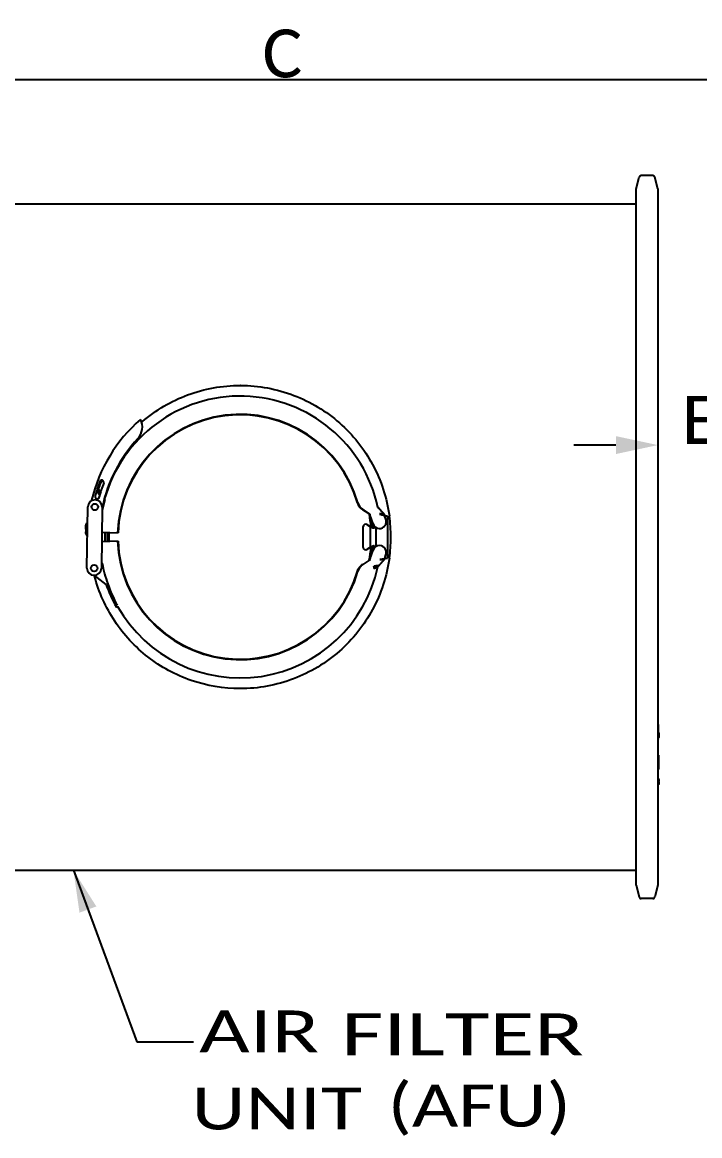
# Model space of a CAD drawing. Header units: millimetres. Extents: x 6781 to 13993, y -7973 to 4183.
# Drawn here: x 8470 to 9036, y 2577 to 3506 of the extents above; entities that cross this region are included whole.
import ezdxf
from ezdxf.enums import TextEntityAlignment as Align

# ---------------------------------------------------------------- set-up
doc = ezdxf.new("R2010")
doc.units = ezdxf.units.MM
doc.header["$LTSCALE"] = 307.34
doc.header["$PDMODE"] = 3
doc.header["$PDSIZE"] = 8
doc.layers.get('0').update_dxf_attribs({"linetype": 'CONTINUOUS'})
doc.layers.get('Defpoints').update_dxf_attribs({"linetype": 'CONTINUOUS'})
doc.styles.get("Standard").update_dxf_attribs({"font": 'calibri.ttf'})
doc.dimstyles.new('DIMSTYLE_1', dxfattribs={"dimtxt": 40, "dimasz": 35, "dimexe": 1.5, "dimexo": 1, "dimgap": 1, "dimtad": 1, "dimdsep": 46, "dimtxsty": 'Standard', "dimblk": '_FILLED', "dimblk1": '_FILLED', "dimblk2": '_FILLED', "dimcen": 0.09, "dimazin": 2, "dimtp": 0.01, "dimtm": 0.01, "dimtfac": 1, "dimtofl": 0, "dimtmove": 0, "dimatfit": 3, "dimldrblk": '_FILLED', "dimfxl": 1, "dimtolj": 1, "dimarcsym": 0})
doc.dimstyles.get("Standard").update_dxf_attribs({"dimtxt": 35, "dimasz": 35, "dimexe": 1.5, "dimexo": 1, "dimtad": 1, "dimdsep": 46, "dimtxsty": 'Standard', "dimblk": '_FILLED', "dimblk1": '_FILLED', "dimblk2": '_FILLED', "dimcen": 0.09, "dimazin": 2, "dimtol": 1, "dimtp": 0.01, "dimtm": 0.01, "dimtfac": 1, "dimtofl": 0, "dimtmove": 0, "dimatfit": 3, "dimldrblk": '_FILLED', "dimfxl": 1, "dimtolj": 1, "dimarcsym": 0})

# ---------------------------------------------------------------- blocks, each defined once
blk = doc.blocks.new('_FILLED')
at = {"color": 0, "linetype": 'ByBlock'}
blk.add_solid([(0, 0), (-1, 0.214), (-1, -0.214)], dxfattribs=at)
blk = doc.blocks.new('*D574')
at = {"color": 0, "linetype": 'Continuous', "lineweight": -2}
for p, q in [((9000.59, 3172.49), (9000.59, 3151.88)), ((9071.22, 3173.15), (9071.22, 3151.88)), ((8965.59, 3153.38), (8930.59, 3153.38)), ((9106.22, 3153.38), (9141.22, 3153.38))]:
    blk.add_line(p, q, dxfattribs=at)
at = {"layer": 'Defpoints', "color": 0}
for p in [(9000.59, 3173.49), (9071.22, 3174.15), (9071.22, 3153.38)]:
    blk.add_point(p, dxfattribs=at)
at = {"color": 0, "linetype": 'ByBlock', "lineweight": -2, "xscale": 35, "yscale": 35, "zscale": 35}
blk.add_blockref('_FILLED', (9000.59, 3153.38), dxfattribs=at)
at = {"color": 0, "linetype": 'ByBlock', "lineweight": -2, "xscale": 35, "yscale": 35, "zscale": 35, "rotation": 180}
blk.add_blockref('_FILLED', (9071.22, 3153.38), dxfattribs=at)
at = {"color": 0, "lineweight": 25, "insert": (9035.9, 3174.38), "char_height": 40, "attachment_point": 5}
blk.add_mtext('\\A1;\\A1;E', dxfattribs=at)
blk = doc.blocks.new('*D575')
at = {"color": 0, "linetype": 'Continuous', "lineweight": -2}
for p, q in [((7353.4, 3070.86), (7353.4, 3460.04)), ((7388.4, 3458.54), (9950.73, 3458.54)), ((9985.73, 3045.68), (9985.73, 3460.04))]:
    blk.add_line(p, q, dxfattribs=at)
at = {"layer": 'Defpoints', "color": 0}
for p in [(9985.73, 3458.54), (7353.4, 3069.86), (9985.73, 3044.68)]:
    blk.add_point(p, dxfattribs=at)
at = {"color": 0, "linetype": 'ByBlock', "lineweight": -2, "xscale": 35, "yscale": 35, "zscale": 35, "rotation": 180}
blk.add_blockref('_FILLED', (7353.4, 3458.54), dxfattribs=at)
at = {"color": 0, "linetype": 'ByBlock', "lineweight": -2, "xscale": 35, "yscale": 35, "zscale": 35}
blk.add_blockref('_FILLED', (9985.73, 3458.54), dxfattribs=at)
at = {"color": 0, "lineweight": 25, "insert": (8687.25, 3479.94), "char_height": 40, "attachment_point": 5}
blk.add_mtext('\\A1;\\A1;C', dxfattribs=at)

msp = doc.modelspace()

# ---------------------------------------------------------------- linework, layer by layer
at = {"color": 0, "linetype": 'Continuous', "lineweight": 25}
for p, q in [((8982.48429, 3367.15168), (8984.94615, 3376.90065)), ((8996.37982, 3378.25994), (8986.69137, 3378.25994)), ((9000.58689, 3367.15168), (8998.12503, 3376.90065)), ((8982.48429, 2786.16819), (8982.48429, 3367.15168)), ((9000.58689, 3367.15168), (9000.58689, 2786.16819)), ((8269.53559, 3354.65994), (8982.48429, 3354.65994)), ((8534.86707, 3111.5737), (8532.34789, 3115.50854)), ((8533.60006, 3116.76023), (8535.44745, 3113.66493)), ((8538.65286, 3108.29428), (8538.97519, 3107.75421)), ((8524.17857, 3050.79442), (8524.81339, 3101.79047)), ((8536.81246, 3101.6411), (8536.17764, 3050.64505)), ((8752.08316, 3101.74428), (8751.96099, 3101.90394)), ((8759.45892, 3096.24936), (8752.50917, 3101.24057)), ((8754.22576, 3099.54289), (8759.38301, 3096.23508)), ((8759.41697, 3096.23508), (8754.45519, 3099.5429)), ((8760.28648, 3095.65911), (8760.08027, 3095.65774)), ((8762.92321, 3087.72761), (8760.60195, 3094.69129)), ((8770.38085, 3097.79656), (8766.94743, 3101.66051)), ((8767.88942, 3100.52459), (8771.53019, 3096.49017)), ((8769.88199, 3096.09917), (8770.15564, 3096.14785)), ((8771.10374, 3095.07446), (8771.35293, 3095.0297)), ((8773.65174, 3091.56927), (8772.60987, 3094.67415)), ((8775.03559, 3094.15994), (8772.78242, 3094.15994)), ((8775.03559, 3094.15994), (8775.03559, 3059.15994)), ((8754.75841, 3067.90508), (8754.75841, 3085.4148)), ((8757.80451, 3087.05353), (8760.77625, 3085.1377)), ((8760.77625, 3068.18217), (8760.77625, 3085.1377)), ((8536.69357, 3080.68719), (8550.09771, 3080.21918)), ((8763.8862, 3084.16881), (8763.83457, 3084.14812)), ((8763.97361, 3084.35304), (8763.99307, 3084.38322)), ((8765.67126, 3068.82353), (8765.67126, 3084.46067)), ((8550.09773, 3073.10019), (8536.45124, 3072.62364)), ((8760.77625, 3068.18217), (8757.80451, 3066.26634)), ((8763.8862, 3069.15106), (8763.83472, 3069.17306)), ((8759.41856, 3057.08633), (8754.4668, 3053.78515)), ((8760.60596, 3058.64088), (8762.91143, 3065.5573)), ((8767.74903, 3052.79569), (8771.45726, 3056.77758)), ((8771.39484, 3058.22097), (8771.1327, 3058.17343)), ((8771.97432, 3058.31279), (8772.18575, 3058.34742)), ((8772.62876, 3058.70234), (8772.64455, 3058.74941)), ((8772.64455, 3058.74941), (8773.66291, 3061.78426)), ((8772.7823, 3059.15994), (8775.03559, 3059.15994)), ((8536.85006, 3054.70998), (8536.22906, 3054.77572)), ((8751.75136, 3051.5711), (8751.62066, 3051.40255)), ((8752.20514, 3051.741), (8752.35039, 3051.91332)), ((8763.50783, 3050.86991), (8763.55973, 3051.05673)), ((8763.78864, 3050.77667), (8764.10489, 3050.67955)), ((8763.96577, 3052.295), (8763.82288, 3052.26567)), ((8765.16712, 3051.02077), (8765.32406, 3051.1178)), ((8766.69134, 3051.65994), (8766.94756, 3051.65994)), ((8766.94756, 3051.65994), (8770.60108, 3055.77163)), ((8540.09836, 3036.99144), (8530.25605, 3044.72024)), ((8541.46811, 3037.61713), (8540.09836, 3036.99144)), ((8550.36005, 3018.25108), (8548.76317, 3018.02258)), ((9001.03989, 2920.33872), (9000.58689, 2920.4193)), ((9001.03989, 2908.6303), (9001.03989, 2920.33872)), ((9000.58689, 2908.71088), (9001.03989, 2908.6303)), ((9000.58689, 2907.73502), (9001.03989, 2908.6303)), ((9001.53559, 2910.59476), (9001.44045, 2909.78466)), ((9001.53559, 2911.96955), (9001.53559, 2911.76237)), ((9000.58689, 2894.81977), (9001.03989, 2894.73919)), ((9001.03989, 2894.73919), (9001.03989, 2883.03077)), ((9001.03989, 2883.03077), (9000.58689, 2883.11135)), ((9001.03989, 2883.03077), (9000.58689, 2882.1355)), ((8269.53559, 2798.65994), (8982.48429, 2798.65994)), ((8982.48429, 2786.16819), (8984.94615, 2776.41923)), ((9000.58689, 2786.16819), (8998.12503, 2776.41923)), ((8996.37982, 2775.05994), (8986.69137, 2775.05994))]:
    msp.add_line(p, q, dxfattribs=at)
for points in [[(8751.61161, 3101.94226), (8751.75458, 3101.75817), (8751.90476, 3101.57537), (8752.06207, 3101.39419)], [(8752.34364, 3101.42786), (8752.21073, 3101.58551), (8752.08316, 3101.74428)], [(8752.34364, 3101.42786), (8752.39833, 3101.36501), (8752.4535, 3101.30258), (8752.50917, 3101.24057)], [(8771.53043, 3096.48991), (8771.57297, 3096.44218), (8771.61612, 3096.39253), (8771.65991, 3096.34083)], [(8772.54777, 3094.84371), (8772.57392, 3094.77439), (8772.59898, 3094.70488), (8772.62293, 3094.63522)], [(8760.07518, 3057.68048), (8760.32357, 3057.66014), (8760.84351, 3057.65994)], [(8771.45726, 3056.77758), (8771.52304, 3056.8495), (8771.58766, 3056.92279), (8771.65115, 3056.99743)], [(8772.64444, 3058.74907), (8772.6037, 3058.63251), (8772.5599, 3058.51642), (8772.51308, 3058.40104)], [(8752.03086, 3051.90476), (8751.88811, 3051.73858), (8751.75136, 3051.5711)], [(8751.93378, 3051.39263), (8752.06624, 3051.56734), (8752.20514, 3051.741)], [(8752.20397, 3052.09662), (8752.14576, 3052.03314), (8752.08805, 3051.96918), (8752.03086, 3051.90476)]]:
    msp.add_lwpolyline(points, dxfattribs=at)
for centre in [(8530.81293, 3101.71579), (8530.17811, 3050.71974)]:
    msp.add_circle(centre, 2.75, dxfattribs=at)
for centre, radius, start, end in [((8986.69137, 3376.45994), 1.8, 90, 165.8276623), ((8996.37982, 3376.45994), 1.8, 14.1723377, 90), ((8652.03435, 3077.34409), 125.82531, 89.85498749, 90.00003777), ((8652.03559, 3076.65994), 117.6, 12.0964421, 164.61671718), ((8652.03559, 3076.65994), 102.34379, 16.19949875, 178.00028515), ((8652.03559, 3076.65994), 102.00001, 16.29346083, 178.00028515), ((8653.33166, 3077.66015), 128.75829, 131.01700136, 166.69810855), ((8556.39801, 3168.37195), 14, 316.89908482, 27.37899195), ((8652.12295, 3077.6316), 125.57181, 130.73352786, 131.09295281), ((8652.11427, 3077.64167), 125.55851, 130.56114362, 130.73352459), ((8653.33166, 3077.66015), 118.75829, 136.89908482, 168.37426821), ((8653.47384, 3079.21115), 126.45829, 159.76123581, 165.61001575), ((8651.99348, 3076.66039), 125, 157.71165616, 161.28876586), ((8536.46514, 3122.35187), 1.75, 339.76123581, 159.76123581), ((8653.47384, 3079.21115), 122.95829, 159.76123581, 165.43569992), ((8530.81293, 3101.71579), 6, 359.28679325, 179.28679325), ((8532.72483, 3110.38483), 1.76025, 171.70974067, 351.70974067), ((8652.03559, 3076.65994), 117.25829, 164.62249314, 169.06680973), ((8760.31126, 3108.11372), 10.40781, 196.20246834, 203.01777077), ((8760.27785, 3108.10028), 10.37181, 203.02155596, 209.86381999), ((8760.22715, 3108.0717), 10.31361, 209.86637544, 216.72830169), ((8760.83838, 3108.73328), 11.20341, 221.97360353, 226.59542979), ((8760.19983, 3108.05611), 10.27266, 226.58765016, 231.38568309), ((8759.7381, 3107.47224), 9.52804, 235.22365016, 236.30972723), ((8652.03559, 3076.65994), 109.5, 4.48280197, 9.97929794), ((8767.8627, 3082.10973), 13.32487, 86.09267889, 88.42098373), ((8767.5781, 3107.70578), 11.82669, 275.09473389, 276.04513952), ((8767.74538, 3080.28521), 15.15177, 86.02156831, 86.60397045), ((8767.84772, 3081.89199), 13.54313, 83.77365378, 86.09221234), ((8767.8712, 3081.92294), 13.50926, 82.6444453, 86.07200685), ((8767.04195, 3111.49196), 15.65122, 278.80140529, 279.33825313), ((8767.62752, 3108.16599), 12.27439, 278.52606775, 279.1840747), ((8767.57393, 3079.69239), 15.7598, 81.62765697, 82.36458878), ((8772.3215, 3086.89569), 9.48593, 103.21089972, 104.21209702), ((8775.81341, 3119.84415), 25.21216, 260.46236413, 261.18806376), ((8649.30419, 3076.60626), 128.48611, 0.02394298, 7.92600348), ((8528.8936, 3084.86116), 6, 135.8241875, 222.94147164), ((8989.96172, 3628.73104), 589.93195, 247.13912864, 247.29598351), ((8652.03559, 3076.65994), 111, 4.07998925, 5.70021913), ((8768.6153, 3089.625), 6, 198.43523397, 263.76322131), ((8767.96345, 3089.66051), 6, 270.00028515, 18.54962217), ((8553.05319, 3078.67148), 30.07803, 172.11485436, 177.65410375), ((8525.00277, 3079.91642), 2, 180.38633972, 255.02988796), ((8652.03559, 3076.65994), 112.89, 178.02794803, 181.96128949), ((8652.03559, 3076.65994), 111, 177.9934606, 182.00682478), ((8652.03559, 3076.65994), 109.5, 177.9774199, 182.02258945), ((8650.06357, 3076.65718), 127.72686, 352.05265816, 359.75685246), ((8651.66114, 3076.62136), 126.12915, 359.77004423, 0.01753198), ((8652.03559, 3076.65994), 102.34379, 182, 343.8120224), ((8652.03559, 3076.65994), 102.00001, 182, 343.71766525), ((8652.03559, 3076.65994), 109.5, 349.79401378, 355.51674421), ((8652.03559, 3076.65994), 111, 354.28119475, 356.07633513), ((8768.60353, 3063.65994), 6, 90, 161.56505118), ((8767.9746, 3063.69299), 6, 341.45066299, 83.98315337), ((8768.34864, 3070.5953), 12.7108, 274.5174028, 275.52645326), ((8768.33768, 3070.69656), 12.81264, 275.53163739, 276.50086332), ((8530.17811, 3050.71974), 6, 179.28679325, 359.28679325), ((8652.03559, 3076.65994), 117.6, 190.60345125, 190.68130524), ((8652.03559, 3076.65994), 117.25829, 190.78902672, 199.44878345), ((8652.03559, 3076.65994), 117.6, 209.58721126, 347.72611499), ((8760.31808, 3045.22784), 10.40832, 157.0923569, 163.8091609), ((8760.28614, 3045.24062), 10.37392, 150.34743861, 157.08871825), ((8760.24276, 3045.26459), 10.32436, 144.48995223, 150.34391024), ((8760.18065, 3045.30777), 10.24873, 143.57869948, 144.48481979), ((8760.46764, 3044.89391), 10.73135, 134.11102013, 139.1482984), ((8760.3073, 3045.05852), 10.50156, 128.95269871, 134.10806103), ((8760.14673, 3045.26537), 10.23955, 123.69042402, 124.69041654), ((8780.35315, 3046.28055), 17.58219, 161.62571169, 164.74080682), ((8786.69738, 3122.53465), 75.32324, 252.06925789, 252.29140716), ((8778.85253, 3046.71412), 15.89741, 160.98334724, 164.05809713), ((8770.55729, 3017.89628), 35.02376, 100.10183693, 100.84553446), ((8778.9406, 3026.87705), 27.78223, 120.49076905, 120.7833943), ((8697.56666, 3160.57001), 128.72784, 301.54105021, 301.67783674), ((8731.74554, 3105.64761), 64.03853, 302.3854338, 302.53764281), ((8723.69235, 3118.26638), 79.00807, 302.53916307, 302.68463494), ((8653.79987, 3076.61196), 127.51452, 194.48017223, 194.83701875), ((8652.03559, 3076.65994), 118.75829, 199.64237018, 209.58759284), ((8652.03559, 3076.65994), 117.25829, 199.48476299, 209.07242502), ((8997.24192, 2872.17712), 4.33845, 331.57736726, 332.80182489), ((8986.69137, 2776.85994), 1.8, 194.1723377, 270), ((8996.37982, 2776.85994), 1.8, 270, 345.8276623)]:
    msp.add_arc(centre, radius, start, end, dxfattribs=at)
msp.add_ellipse((8756.75851, 3067.95733), major_axis=(1.20144, 1.64313), ratio=0.973170097, start_param=2.21515837, end_param=4.33629254, dxfattribs=at)
for points, knots in [([(8570.4687, 3173.03003), (8581.55712, 3182.52092), (8607.49524, 3197.8522), (8637.18457, 3203.16939), (8652.03426, 3203.1694)], [0, 0, 0, 0, 0.495684452, 1, 1, 1, 1]), ([(8652.3528, 3203.16899), (8667.44165, 3203.13081), (8697.62656, 3197.53939), (8736.65818, 3173.90531), (8765.01308, 3138.25867), (8774.49052, 3109.20298), (8776.56287, 3094.32374)], [0, 0, 0, 0, 0.252627171, 0.500884096, 0.748478386, 1, 1, 1, 1]), ([(8753.78892, 3100.02942), (8753.87253, 3099.96273), (8754.04198, 3099.83206), (8754.21567, 3099.70707), (8754.30355, 3099.64605)], [0, 0, 0, 0, 0.499893851, 1, 1, 1, 1]), ([(8759.45892, 3096.24936), (8759.48753, 3096.22881), (8759.54405, 3096.18665), (8759.59906, 3096.14252), (8759.6262, 3096.11997)], [0, 0, 0, 0, 0.499598702, 1, 1, 1, 1]), ([(8759.6262, 3096.11997), (8759.70854, 3096.05155), (8759.8661, 3095.90618), (8760.0087, 3095.74618), (8760.07599, 3095.66311)], [0, 0, 0, 0, 0.500373838, 1, 1, 1, 1]), ([(8759.64652, 3096.07745), (8759.72231, 3096.02277), (8759.86987, 3095.90952), (8760.00529, 3095.7813), (8760.06709, 3095.71262)], [0, 0, 0, 0, 0.502870348, 1, 1, 1, 1]), ([(8760.06709, 3095.71262), (8760.1237, 3095.64969), (8760.22734, 3095.51602), (8760.30149, 3095.36297), (8760.32799, 3095.2837)], [0, 0, 0, 0, 0.50314541, 1, 1, 1, 1]), ([(8760.32799, 3095.2837), (8760.35552, 3095.20134), (8760.39016, 3095.01914), (8760.37228, 3094.83462), (8760.352, 3094.74078)], [0, 0, 0, 0, 0.474933806, 1, 1, 1, 1]), ([(8768.64293, 3095.41037), (8768.57412, 3095.41446), (8768.43647, 3095.4217), (8768.29874, 3095.42721), (8768.22988, 3095.42954)], [0, 0, 0, 0, 0.500070984, 1, 1, 1, 1]), ([(8768.62835, 3095.92582), (8768.56421, 3095.9201), (8768.43623, 3095.90977), (8768.30809, 3095.90165), (8768.24418, 3095.89816)], [0, 0, 0, 0, 0.50148337, 1, 1, 1, 1]), ([(8769.43675, 3096.02503), (8769.33427, 3096.00918), (8769.1302, 3095.97995), (8768.92547, 3095.95564), (8768.8236, 3095.94486)], [0, 0, 0, 0, 0.503025425, 1, 1, 1, 1]), ([(8769.31656, 3095.35522), (8769.37521, 3095.34883), (8769.49241, 3095.33528), (8769.60945, 3095.32029), (8769.66791, 3095.31246)], [0, 0, 0, 0, 0.500011598, 1, 1, 1, 1]), ([(8769.98658, 3096.11877), (8769.91896, 3096.10644), (8769.78407, 3096.08225), (8769.64897, 3096.05923), (8769.58156, 3096.04815)], [0, 0, 0, 0, 0.501546095, 1, 1, 1, 1]), ([(8769.58659, 3096.04895), (8769.63595, 3096.05692), (8769.73447, 3096.07336), (8769.83287, 3096.09051), (8769.88199, 3096.09917)], [0, 0, 0, 0, 0.500592704, 1, 1, 1, 1]), ([(8769.86863, 3095.28419), (8769.94012, 3095.27367), (8770.08298, 3095.25178), (8770.22561, 3095.22851), (8770.29689, 3095.21661)], [0, 0, 0, 0, 0.500007387, 1, 1, 1, 1]), ([(8770.56679, 3096.2172), (8770.49815, 3096.20457), (8770.36006, 3096.17735), (8770.22268, 3096.14678), (8770.15362, 3096.13058)], [0, 0, 0, 0, 0.495939319, 1, 1, 1, 1]), ([(8770.15564, 3096.14785), (8770.22902, 3096.16087), (8770.37555, 3096.18656), (8770.52239, 3096.21049), (8770.59578, 3096.2217)], [0, 0, 0, 0, 0.500961357, 1, 1, 1, 1]), ([(8770.29689, 3095.21661), (8770.37176, 3095.20412), (8770.52142, 3095.17856), (8770.67094, 3095.15221), (8770.74567, 3095.13891)], [0, 0, 0, 0, 0.500022844, 1, 1, 1, 1]), ([(8771.03373, 3095.08641), (8770.93276, 3095.10369), (8770.73094, 3095.13905), (8770.52916, 3095.17459), (8770.42822, 3095.19206)], [0, 0, 0, 0, 0.500004007, 1, 1, 1, 1]), ([(8771.1243, 3096.29963), (8771.03142, 3096.28928), (8770.84505, 3096.2651), (8770.65966, 3096.23428), (8770.56679, 3096.2172)], [0, 0, 0, 0, 0.497405884, 1, 1, 1, 1]), ([(8770.74567, 3095.13891), (8770.80537, 3095.12828), (8770.92474, 3095.10686), (8771.04407, 3095.08524), (8771.10374, 3095.07446)], [0, 0, 0, 0, 0.499998571, 1, 1, 1, 1]), ([(8771.65987, 3096.34081), (8771.57024, 3096.33695), (8771.39145, 3096.32629), (8771.21312, 3096.30953), (8771.1243, 3096.29963)], [0, 0, 0, 0, 0.500954585, 1, 1, 1, 1]), ([(8771.35293, 3095.0297), (8771.40005, 3095.0213), (8771.49431, 3095.00461), (8771.58867, 3094.98844), (8771.63587, 3094.98051)], [0, 0, 0, 0, 0.499996744, 1, 1, 1, 1]), ([(8771.65991, 3096.34083), (8771.72215, 3096.26639), (8771.85032, 3096.11506), (8771.9722, 3095.95835), (8772.03075, 3095.87568)], [0, 0, 0, 0, 0.489213385, 1, 1, 1, 1]), ([(8771.95111, 3094.92959), (8772.0504, 3094.91419), (8772.24917, 3094.88452), (8772.44825, 3094.85693), (8772.54786, 3094.8436)], [0, 0, 0, 0, 0.499925203, 1, 1, 1, 1]), ([(8772.03075, 3095.87568), (8772.08621, 3095.79737), (8772.19195, 3095.63375), (8772.27656, 3095.45774), (8772.31202, 3095.36583)], [0, 0, 0, 0, 0.493431747, 1, 1, 1, 1]), ([(8772.31202, 3095.36583), (8772.33975, 3095.29396), (8772.3874, 3095.14304), (8772.41373, 3094.98685), (8772.42148, 3094.90649)], [0, 0, 0, 0, 0.488273607, 1, 1, 1, 1]), ([(8757.80451, 3087.05353), (8757.24175, 3087.41627), (8755.58479, 3087.55238), (8754.75841, 3086.09093), (8754.75841, 3085.4148)], [0, 0, 0, 0, 0.497547198, 1, 1, 1, 1]), ([(8763.98874, 3084.38267), (8764.01697, 3084.44073), (8764.07029, 3084.55868), (8764.11673, 3084.67952), (8764.13814, 3084.74069)], [0, 0, 0, 0, 0.498996098, 1, 1, 1, 1]), ([(8764.13814, 3084.74069), (8764.15253, 3084.78182), (8764.17962, 3084.86466), (8764.20319, 3084.94857), (8764.21403, 3084.99076)], [0, 0, 0, 0, 0.500073456, 1, 1, 1, 1]), ([(8764.21403, 3084.99076), (8764.22245, 3085.02349), (8764.23814, 3085.08921), (8764.2515, 3085.15545), (8764.25756, 3085.18866)], [0, 0, 0, 0, 0.500316081, 1, 1, 1, 1]), ([(8764.71652, 3085.09098), (8764.66204, 3084.97412), (8764.53337, 3084.75753), (8764.37303, 3084.56394), (8764.28852, 3084.47671)], [0, 0, 0, 0, 0.51494703, 1, 1, 1, 1]), ([(8762.26527, 3084.51231), (8762.39154, 3084.45963), (8762.63508, 3084.35645), (8762.87838, 3084.2527), (8762.99611, 3084.20329)], [0, 0, 0, 0, 0.51727183, 1, 1, 1, 1]), ([(8763.31149, 3084.11027), (8763.26431, 3084.13007), (8763.16455, 3084.18698), (8763.07725, 3084.26096), (8763.032, 3084.30445)], [0, 0, 0, 0, 0.44914972, 1, 1, 1, 1]), ([(8763.74726, 3084.1109), (8763.68253, 3084.08733), (8763.53622, 3084.04988), (8763.38458, 3084.07959), (8763.31149, 3084.11027)], [0, 0, 0, 0, 0.46498452, 1, 1, 1, 1]), ([(8763.83542, 3084.14651), (8763.82102, 3084.14027), (8763.79184, 3084.12788), (8763.7623, 3084.11637), (8763.74726, 3084.1109)], [0, 0, 0, 0, 0.495100627, 1, 1, 1, 1]), ([(8764.04601, 3084.2637), (8764.01894, 3084.24416), (8763.96729, 3084.20967), (8763.91242, 3084.18035), (8763.8862, 3084.16881)], [0, 0, 0, 0, 0.538232936, 1, 1, 1, 1]), ([(8764.28852, 3084.47671), (8764.24895, 3084.43587), (8764.1711, 3084.36128), (8764.08722, 3084.29344), (8764.04601, 3084.2637)], [0, 0, 0, 0, 0.528088944, 1, 1, 1, 1]), ([(8762.99611, 3069.11659), (8762.88919, 3069.07171), (8762.66872, 3068.97784), (8762.44816, 3068.88416), (8762.3341, 3068.83634)], [0, 0, 0, 0, 0.483881452, 1, 1, 1, 1]), ([(8763.33038, 3069.20994), (8763.28166, 3069.18949), (8763.17806, 3069.12928), (8763.08819, 3069.05082), (8763.04133, 3069.00447)], [0, 0, 0, 0, 0.444961892, 1, 1, 1, 1]), ([(8763.74022, 3069.21189), (8763.67928, 3069.23368), (8763.54134, 3069.26758), (8763.39915, 3069.23881), (8763.33038, 3069.20994)], [0, 0, 0, 0, 0.464583271, 1, 1, 1, 1]), ([(8763.83551, 3069.17341), (8763.81997, 3069.1802), (8763.78847, 3069.19368), (8763.75651, 3069.20607), (8763.74022, 3069.21189)], [0, 0, 0, 0, 0.494991995, 1, 1, 1, 1]), ([(8763.8862, 3069.15106), (8763.95381, 3069.12131), (8764.09633, 3069.026), (8764.22162, 3068.91144), (8764.28811, 3068.84264)], [0, 0, 0, 0, 0.435675541, 1, 1, 1, 1]), ([(8764.14046, 3068.57987), (8764.11923, 3068.64124), (8764.07303, 3068.76281), (8764.02005, 3068.88157), (8763.99197, 3068.94023)], [0, 0, 0, 0, 0.499632734, 1, 1, 1, 1]), ([(8764.21552, 3068.32962), (8764.20482, 3068.3718), (8764.18153, 3068.45576), (8764.15471, 3068.53867), (8764.14046, 3068.57987)], [0, 0, 0, 0, 0.499529991, 1, 1, 1, 1]), ([(8764.25922, 3068.12723), (8764.25319, 3068.16119), (8764.23983, 3068.22893), (8764.22402, 3068.29614), (8764.21552, 3068.32962)], [0, 0, 0, 0, 0.499668058, 1, 1, 1, 1]), ([(8764.28811, 3068.84264), (8764.37246, 3068.75535), (8764.53258, 3068.56174), (8764.66157, 3068.34554), (8764.71651, 3068.22893)], [0, 0, 0, 0, 0.484975388, 1, 1, 1, 1]), ([(8776.56368, 3058.99729), (8774.48419, 3044.0931), (8764.98722, 3014.98716), (8736.54529, 2979.30365), (8697.407, 2955.68568), (8667.15245, 2950.15029), (8652.03639, 2950.15133)], [0, 0, 0, 0, 0.251512415, 0.499094319, 0.74735938, 1, 1, 1, 1]), ([(8759.62861, 3057.24026), (8759.5947, 3057.21308), (8759.52577, 3057.16023), (8759.45463, 3057.11041), (8759.41856, 3057.08633)], [0, 0, 0, 0, 0.500548442, 1, 1, 1, 1]), ([(8760.0636, 3057.66711), (8759.99866, 3057.589), (8759.8605, 3057.43919), (8759.70807, 3057.30394), (8759.62861, 3057.24026)], [0, 0, 0, 0, 0.499387404, 1, 1, 1, 1]), ([(8769.34977, 3057.92399), (8769.23811, 3057.91517), (8769.01452, 3057.90045), (8768.79062, 3057.89147), (8768.67861, 3057.88835)], [0, 0, 0, 0, 0.499886285, 1, 1, 1, 1]), ([(8770.13435, 3058.00994), (8770.07676, 3058.00201), (8769.9615, 3057.98676), (8769.84607, 3057.97288), (8769.7883, 3057.9663)], [0, 0, 0, 0, 0.499951145, 1, 1, 1, 1]), ([(8769.90919, 3057.98053), (8769.94675, 3057.98522), (8770.02182, 3057.99497), (8770.09679, 3058.00539), (8770.13426, 3058.01075)], [0, 0, 0, 0, 0.500007781, 1, 1, 1, 1]), ([(8770.47624, 3058.06062), (8770.41934, 3058.05163), (8770.30546, 3058.03416), (8770.19142, 3058.01781), (8770.13435, 3058.00994)], [0, 0, 0, 0, 0.499969112, 1, 1, 1, 1]), ([(8771.1327, 3058.17343), (8771.02345, 3058.15372), (8770.80489, 3058.11461), (8770.5859, 3058.07795), (8770.47624, 3058.06062)], [0, 0, 0, 0, 0.499973295, 1, 1, 1, 1]), ([(8771.1838, 3058.18334), (8771.24233, 3058.19327), (8771.35943, 3058.21292), (8771.47659, 3058.23225), (8771.53517, 3058.24185)], [0, 0, 0, 0, 0.500018048, 1, 1, 1, 1]), ([(8771.76455, 3058.28567), (8771.70286, 3058.2753), (8771.57955, 3058.25414), (8771.45644, 3058.23185), (8771.39489, 3058.22066)], [0, 0, 0, 0, 0.500037825, 1, 1, 1, 1]), ([(8771.53517, 3058.24185), (8771.60833, 3058.25385), (8771.75468, 3058.27766), (8771.90106, 3058.3013), (8771.97424, 3058.31313)], [0, 0, 0, 0, 0.500005448, 1, 1, 1, 1]), ([(8771.95671, 3057.40571), (8771.91448, 3057.35835), (8771.82676, 3057.2719), (8771.72387, 3057.20302), (8771.6709, 3057.1766)], [0, 0, 0, 0, 0.517365214, 1, 1, 1, 1]), ([(8772.51303, 3058.40072), (8772.38805, 3058.38317), (8772.13828, 3058.34656), (8771.88903, 3058.30659), (8771.76455, 3058.28567)], [0, 0, 0, 0, 0.499969799, 1, 1, 1, 1]), ([(8772.28703, 3057.90909), (8772.23916, 3057.81666), (8772.14031, 3057.64131), (8772.02125, 3057.47809), (8771.95671, 3057.40571)], [0, 0, 0, 0, 0.517700919, 1, 1, 1, 1]), ([(8772.18574, 3058.34737), (8772.24032, 3058.35623), (8772.34949, 3058.37401), (8772.45862, 3058.39198), (8772.51318, 3058.40104)], [0, 0, 0, 0, 0.499988189, 1, 1, 1, 1]), ([(8772.51308, 3058.40104), (8772.47822, 3058.31809), (8772.40664, 3058.15236), (8772.32865, 3057.98947), (8772.28703, 3057.90909)], [0, 0, 0, 0, 0.498521547, 1, 1, 1, 1]), ([(8753.7052, 3053.22522), (8753.80464, 3053.30558), (8754.00644, 3053.46259), (8754.21392, 3053.61201), (8754.31897, 3053.68473)], [0, 0, 0, 0, 0.500185012, 1, 1, 1, 1]), ([(8763.31438, 3050.91382), (8763.3562, 3050.90267), (8763.43965, 3050.87976), (8763.52282, 3050.85589), (8763.56434, 3050.84377)], [0, 0, 0, 0, 0.50017282, 1, 1, 1, 1]), ([(8763.59553, 3051.47935), (8763.57803, 3051.42132), (8763.54102, 3051.30515), (8763.49864, 3051.19078), (8763.47559, 3051.134)], [0, 0, 0, 0, 0.497220797, 1, 1, 1, 1]), ([(8763.56434, 3050.84377), (8763.60205, 3050.83276), (8763.67688, 3050.81058), (8763.75157, 3050.78797), (8763.78864, 3050.77667)], [0, 0, 0, 0, 0.503372277, 1, 1, 1, 1]), ([(8763.66734, 3051.82286), (8763.69216, 3051.89754), (8763.74249, 3052.04564), (8763.79493, 3052.193), (8763.82153, 3052.26603)], [0, 0, 0, 0, 0.503141855, 1, 1, 1, 1]), ([(8763.78587, 3050.78054), (8763.84558, 3050.76147), (8763.96388, 3050.72385), (8764.0823, 3050.68658), (8764.14096, 3050.66823)], [0, 0, 0, 0, 0.504893822, 1, 1, 1, 1]), ([(8763.82274, 3051.89418), (8763.84601, 3051.96166), (8763.89322, 3052.09547), (8763.94232, 3052.22861), (8763.9672, 3052.29458)], [0, 0, 0, 0, 0.503068682, 1, 1, 1, 1]), ([(8764.10489, 3050.67955), (8764.15483, 3050.66429), (8764.25053, 3050.63535), (8764.3466, 3050.60766), (8764.39265, 3050.59503)], [0, 0, 0, 0, 0.522359072, 1, 1, 1, 1]), ([(8764.14096, 3050.66823), (8764.19154, 3050.65242), (8764.29145, 3050.62135), (8764.39148, 3050.59069), (8764.44088, 3050.57565)], [0, 0, 0, 0, 0.506482301, 1, 1, 1, 1]), ([(8765.18791, 3052.50654), (8765.05984, 3052.48654), (8764.80171, 3052.44471), (8764.54401, 3052.40023), (8764.41418, 3052.37709)], [0, 0, 0, 0, 0.495696782, 1, 1, 1, 1]), ([(8764.44085, 3050.57564), (8764.48783, 3050.60426), (8764.58134, 3050.66096), (8764.67513, 3050.71718), (8764.72182, 3050.74499)], [0, 0, 0, 0, 0.503022777, 1, 1, 1, 1]), ([(8764.44088, 3050.57565), (8764.51858, 3050.62301), (8764.6735, 3050.71756), (8764.82827, 3050.81235), (8764.90539, 3050.8597)], [0, 0, 0, 0, 0.501359746, 1, 1, 1, 1]), ([(8764.84391, 3050.8173), (8764.89886, 3050.84966), (8765.0078, 3050.91327), (8765.11726, 3050.97599), (8765.17152, 3051.00674)], [0, 0, 0, 0, 0.50557142, 1, 1, 1, 1]), ([(8765.17152, 3051.00674), (8765.21452, 3051.03111), (8765.29971, 3051.07898), (8765.3853, 3051.12614), (8765.42771, 3051.14925)], [0, 0, 0, 0, 0.505758437, 1, 1, 1, 1]), ([(8765.81717, 3052.59806), (8765.71354, 3052.58421), (8765.50363, 3052.5548), (8765.29404, 3052.52311), (8765.18791, 3052.50654)], [0, 0, 0, 0, 0.493239353, 1, 1, 1, 1]), ([(8765.32406, 3051.1178), (8765.38734, 3051.15699), (8765.51345, 3051.23529), (8765.63938, 3051.31388), (8765.70211, 3051.35315)], [0, 0, 0, 0, 0.501453893, 1, 1, 1, 1]), ([(8765.70211, 3051.35315), (8765.75981, 3051.38927), (8765.87433, 3051.46117), (8765.98864, 3051.53341), (8766.04535, 3051.56937)], [0, 0, 0, 0, 0.503431111, 1, 1, 1, 1]), ([(8766.53496, 3052.68631), (8766.41799, 3052.67265), (8766.17856, 3052.64456), (8765.93938, 3052.6144), (8765.81717, 3052.59806)], [0, 0, 0, 0, 0.488515148, 1, 1, 1, 1]), ([(8766.19725, 3051.5267), (8766.24434, 3051.54595), (8766.33411, 3051.58067), (8766.42568, 3051.61047), (8766.46935, 3051.6227)], [0, 0, 0, 0, 0.528677923, 1, 1, 1, 1]), ([(8766.35786, 3051.76879), (8766.40429, 3051.79858), (8766.49847, 3051.85911), (8766.59257, 3051.91976), (8766.64029, 3051.95054)], [0, 0, 0, 0, 0.492740383, 1, 1, 1, 1]), ([(8766.46935, 3051.6227), (8766.50895, 3051.63379), (8766.58213, 3051.6514), (8766.65727, 3051.65994), (8766.69134, 3051.65994)], [0, 0, 0, 0, 0.546892119, 1, 1, 1, 1]), ([(8766.89362, 3052.72687), (8766.83496, 3052.72067), (8766.71538, 3052.70735), (8766.59588, 3052.69342), (8766.53496, 3052.68631)], [0, 0, 0, 0, 0.49028475, 1, 1, 1, 1]), ([(8766.64029, 3051.95054), (8766.68253, 3051.97779), (8766.76808, 3052.03301), (8766.85328, 3052.08876), (8766.89627, 3052.11723)], [0, 0, 0, 0, 0.49364971, 1, 1, 1, 1]), ([(8767.56876, 3052.61996), (8767.60041, 3052.64826), (8767.66193, 3052.70543), (8767.7208, 3052.76534), (8767.74909, 3052.79571)], [0, 0, 0, 0, 0.505665609, 1, 1, 1, 1]), ([(8652.03639, 2950.15133), (8638.16843, 2950.15227), (8610.43806, 2954.79313), (8573.7245, 2974.74472), (8545.42398, 3005.26716), (8534.05086, 3030.69425), (8530.53692, 3043.95927)], [0, 0, 0, 0, 0.253107897, 0.502105285, 0.749546022, 1, 1, 1, 1]), ([(9001.13649, 2913.62812), (9001.17008, 2913.55979), (9001.23318, 2913.42229), (9001.28855, 2913.28148), (9001.314, 2913.21084)], [0, 0, 0, 0, 0.503506204, 1, 1, 1, 1]), ([(9001.46723, 2911.29272), (9001.49003, 2911.17756), (9001.52432, 2910.94562), (9001.53554, 2910.71141), (9001.53535, 2910.59476)], [0, 0, 0, 0, 0.501561499, 1, 1, 1, 1]), ([(9001.4986, 2872.43391), (9001.51102, 2872.34861), (9001.52966, 2872.1773), (9001.53556, 2872.00509), (9001.53534, 2871.91914)], [0, 0, 0, 0, 0.500728012, 1, 1, 1, 1]), ([(9001.53534, 2871.91914), (9001.53518, 2871.85749), (9001.53161, 2871.73406), (9001.52158, 2871.61099), (9001.51497, 2871.54958)], [0, 0, 0, 0, 0.499516914, 1, 1, 1, 1]), ([(9000.70098, 2869.55316), (9000.72955, 2869.59193), (9000.7853, 2869.6698), (9000.83879, 2869.74923), (9000.86479, 2869.7891)], [0, 0, 0, 0, 0.502950703, 1, 1, 1, 1]), ([(9000.86479, 2869.7891), (9000.8993, 2869.84202), (9000.96575, 2869.94841), (9001.0278, 2870.05743), (9001.05741, 2870.11215)], [0, 0, 0, 0, 0.503842662, 1, 1, 1, 1])]:
    msp.add_open_spline(points, degree=3, knots=knots, dxfattribs=at)
for points in [[(8749.93988, 3105.27435), (8750.28851, 3104.08161), (8750.86305, 3102.93414), (8751.61161, 3101.94226)], [(8754.22748, 3099.54179), (8753.42793, 3100.05462), (8752.69446, 3100.68543), (8752.06207, 3101.39419)], [(8760.6009, 3094.69444), (8760.48245, 3095.04978), (8760.29768, 3095.38939), (8760.06186, 3095.68038)], [(8767.88962, 3100.52445), (8767.63283, 3100.80899), (8767.3475, 3101.07271), (8767.03205, 3101.29041)], [(8768.2442, 3095.89798), (8768.64629, 3095.92983), (8769.04841, 3095.96755), (8769.44731, 3096.02725)], [(8770.42822, 3095.19206), (8770.15315, 3095.23966), (8769.87757, 3095.28503), (8769.60074, 3095.32103)], [(8770.59578, 3096.2217), (8770.94863, 3096.27556), (8771.30414, 3096.31225), (8771.65992, 3096.34086)], [(8772.54781, 3094.84371), (8772.04299, 3094.92383), (8771.53754, 3095.00019), (8771.03373, 3095.08641)], [(8762.3341, 3068.83634), (8761.81468, 3068.61862), (8761.29544, 3068.40045), (8760.77625, 3068.18217)], [(8760.60596, 3058.64088), (8760.49001, 3058.29397), (8760.30906, 3057.9617), (8760.07518, 3057.68048)], [(8768.67862, 3057.88833), (8769.08977, 3057.90088), (8769.50101, 3057.9296), (8769.90919, 3057.98053)], [(8770.13426, 3058.01075), (8770.48523, 3058.06094), (8770.83425, 3058.12403), (8771.1838, 3058.18334)], [(8749.94544, 3048.06453), (8750.29448, 3049.25954), (8750.87027, 3050.40918), (8751.62066, 3051.40255)], [(8754.24254, 3053.78818), (8753.49929, 3053.31146), (8752.80553, 3052.743), (8752.20397, 3052.09662)], [(8763.82288, 3052.26567), (8763.73425, 3052.00763), (8763.67433, 3051.74057), (8763.59553, 3051.47935)], [(8763.82147, 3052.26622), (8764.37831, 3052.37259), (8764.93689, 3052.47108), (8765.49785, 3052.55299)], [(8765.42771, 3051.14925), (8765.67859, 3051.28597), (8765.93279, 3051.41858), (8766.19725, 3051.5267)], [(8765.49785, 3052.55299), (8765.9634, 3052.62097), (8766.43077, 3052.67697), (8766.89881, 3052.72495)], [(8767.74909, 3052.79571), (8767.46768, 3052.74421), (8767.17811, 3052.75697), (8766.89362, 3052.72687)], [(8766.89627, 3052.11723), (8767.1296, 3052.27179), (8767.36014, 3052.43339), (8767.56876, 3052.61996)], [(8766.89881, 3052.72495), (8767.18171, 3052.75395), (8767.46497, 3052.78203), (8767.74903, 3052.79569)], [(9001.10459, 2912.3225), (9001.27038, 2911.99853), (9001.39656, 2911.64971), (9001.46723, 2911.29272)], [(9001.44045, 2909.78466), (9001.37942, 2909.52423), (9001.28903, 2909.26949), (9001.1762, 2909.02696)], [(9001.314, 2913.21084), (9001.4582, 2912.81059), (9001.53636, 2912.37922), (9001.5348, 2911.95378)], [(9000.61097, 2874.41361), (9001.05623, 2873.84373), (9001.39439, 2873.14955), (9001.4986, 2872.43391)], [(9000.68642, 2875.6836), (9001.19071, 2875.00504), (9001.53554, 2874.13912), (9001.53561, 2873.29369)], [(9001.51497, 2871.54958), (9001.46442, 2871.07985), (9001.31659, 2870.61436), (9001.10066, 2870.19415)]]:
    msp.add_open_spline(points, degree=3, dxfattribs=at)

# ---------------------------------------------------------------- texts
at = {"color": 0, "linetype": 'Continuous', "lineweight": 30}
for s, width, p, p2 in [('AIR', 1.323483, (8617.77137, 2646.59932), (8718.00484, 2646.59932)), ('FILTER', 1.384541, (8736.44776, 2644.19655), (8938.78239, 2644.19655)), ('(AFU)', 1.213736, (8775.08801, 2584.65417), (8928.08411, 2584.65417)), ('UNIT', 1.273211, (8611.3878, 2582.31049), (8753.64461, 2582.31049))]:
    msp.add_text(s, height=35, dxfattribs=dict(at, width=width)).set_placement(p, p2, align=Align.FIT)

# ---------------------------------------------------------------- dimensions: what is measured, and where the dimension line sits
at = {"color": 0, "linetype": 'Continuous', "lineweight": 25}
dim = msp.add_linear_dim(base=(9985.73345, 3458.53644), p1=(7353.39946, 3069.85845), p2=(9985.73345, 3044.67724), text='\\A1;C', dimstyle='DIMSTYLE_1', override={"dimtxsty": 'Standard', "dimldrblk": '_FILLED'}, dxfattribs=at)
dim.commit()
dim.dimension.update_dxf_attribs({"geometry": '*D575', "text_midpoint": (8687.24722, 3458.53644), "dimtype": 160})
dim = msp.add_linear_dim(base=(9071.21884, 3153.38315), p1=(9000.58689, 3173.49052), p2=(9071.21884, 3174.14949), text='\\A1;E', dimstyle='DIMSTYLE_1', override={"dimtxsty": 'Standard', "dimldrblk": '_FILLED'}, dxfattribs=at)
dim.commit()
dim.dimension.update_dxf_attribs({"geometry": '*D574', "text_midpoint": (9035.90287, 3174.38315)})

# ---------------------------------------------------------------- leaders
msp.add_leader([(8512.84733, 2798.65994), (8565.6776, 2655.47544), (8612.98804, 2655.47544)], dimstyle='Standard', override={"dimtad": 0}, dxfattribs=at)

doc.saveas('drawing.dxf')
